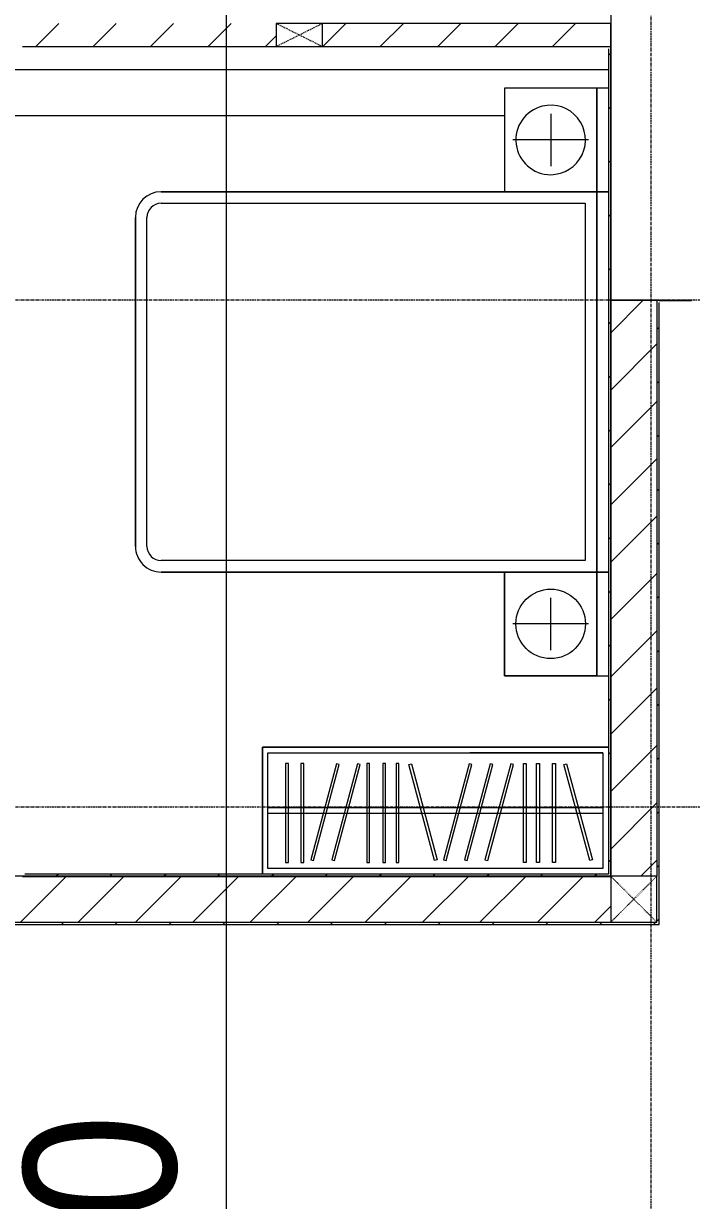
# Model space of a CAD drawing. Header units: millimetres. Extents: x 5357 to 201988, y -16345 to 109895.
# Drawn here: x 74633 to 77528, y 35331 to 40437 of the extents above; entities that cross this region are included whole.
import ezdxf

# ---------------------------------------------------------------- set-up
doc = ezdxf.new("R2010")
doc.units = ezdxf.units.MM
doc.linetypes.add('Dash', pattern=[6, 3, -3])
doc.linetypes.add('Grid Line', pattern=[22.225, 12.7, -3.175, 3.175, -3.175])
for name, color, linetype, lineweight in [('0-1', 7, 'Continuous', 5), ('A-ANNO-DIMS', 211, 'Continuous', 9), ('A-ANNO-DIMS-220', 211, 'Continuous', 9), ('A-FLOR', 192, 'Continuous', 9), ('A-WALL', 113, 'Continuous', 9), ('A-WALL-1', 9, 'Continuous', 18), ('A-WALL-2', 53, 'Continuous', 9), ('A-WALL-4', 113, 'Continuous', 18), ('A-WALL-PATT-1', 10, 'Continuous', 9), ('A-WALL-PATT-2', 53, 'Continuous', 9), ('A-WALL-PATT-3', 111, 'Continuous', 9), ('I-FURN-1', 53, 'Continuous', 9), ('I-WALL-1', 9, 'Continuous', 18), ('I-WALL-3', 2, 'Continuous', 18), ('S-COLS', 52, 'Continuous', 9), ('S-COLS-2', 9, 'Continuous', 18), ('S-COLS-4', 53, 'Continuous', 9), ('S-COLS-5', 52, 'Continuous', 18), ('S-COLS-HDLN', 52, 'Dash', 9), ('S-COLS-HDLN-1', 53, 'Dash', 9), ('S-GRID-1', 1, 'Grid Line', 9), ('S-STRS', 31, 'Continuous', 9)]:
    doc.layers.add(name, color=color, linetype=linetype, lineweight=lineweight)
doc.styles.add('Arial_4', font='arial_0.ttf', dxfattribs={"width": 0.9, "height": 659.9999999999999})
doc.dimstyles.new('1_Dim_chi_tiet_khu_đất_2', dxfattribs={"dimscale": 304.8, "dimtxt": 673.3712039716003, "dimasz": 0.8661417322834646, "dimexe": 0.7217847769028871, "dimexo": 0.0625, "dimgap": 0.07217847769028872, "dimtad": 1, "dimdec": 0, "dimrnd": 5, "dimzin": 0, "dimdsep": 46, "dimtxsty": 'Arial_4', "dimblk1": 'OBLIQUE', "dimblk2": 'OBLIQUE', "dimsah": 1, "dimcen": 0.09, "dimdle": 0.7217847769028871, "dimazin": 0, "dimtfac": 1, "dimtdec": 4, "dimtix": 1, "dimtmove": 0, "dimatfit": 3, "dimfxl": 2.165354330708662, "dimfxlon": 1, "dimtvp": 1, "dimtolj": 1, "dimtzin": 0, "dimarcsym": 2})
pattern_1 = [(45, (0, 0), (-124.4507934888324, 124.4507934888324), [])]
pattern_2 = [(45, (0, 0), (-116.6726188957803, 116.6726188957803), [])]

# ---------------------------------------------------------------- blocks, each defined once
blk = doc.blocks.new('NCV_TKTC_KET CAU_rvt-1-TKCS_MB SÂN ĐƯỜNG NỘI BỘ')
at = {"layer": 'S-COLS-2'}
for p, q in [((77177.56428701674, 40536.93603804456), (77177.56428701669, 39236.93603804456)), ((77177.56428701669, 39236.93603804456), (77527.56428701669, 39236.93603804454))]:
    blk.add_line(p, q, dxfattribs=at)
blk = doc.blocks.new('GIUONG NGU-2TAB-1600x2000 - GIUONG NGU-2TAB-1600x2000-V56-TKCS_MB SÂN ĐƯỜNG NỘI BỘ')
at = {"layer": 'I-FURN-1'}
for p, q in [((8.499999999999963, 0), (8.499999999999963, -50.00000000000059)), ((458.5, -50.00000000000059), (458.5, 0)), ((458.5, 0), (458.5, -50.00000000000059)), ((2108.166666665836, -50.00000000000059), (2108.166666665836, 0)), ((458.5, -50.00000000000014), (8.499999999999963, -50.00000000000014)), ((8.499999999999963, -50.00000000000014), (8.499999999999963, -450.3333333330501)), ((8.499999999999963, -50.00000000000059), (458.5, -50.00000000000059)), ((458.5, -50.00000000000014), (8.499999999999963, -50.00000000000014)), ((8.499999999999963, -50.00000000000014), (8.499999999999963, -450.3333333330501)), ((458.5, -450.3333333330501), (458.5, -50.00000000000014)), ((2108.166666665836, -50), (458.5, -50)), ((458.5, -50), (458.5, -1938.888888888945)), ((458.5, -50.00000000000059), (2108.166666665836, -50.00000000000059)), ((458.5, -1938.888888888944), (458.5, -50)), ((458.5, -450.3333333330501), (458.5, -50.00000000000014)), ((458.5, -50.00000000000014), (2108.166666665836, -50.00000000000014)), ((2108.166666665836, -3.976152740392536e-13), (2108.166666665836, -50.00000000000097)), ((2558.166666665836, -50.00000000000691), (2108.166666665836, -50.00000000000691)), ((2108.166666665836, -50.00000000000691), (2108.166666665836, -450.3333333330568)), ((2108.166666665836, -1938.888888888945), (2108.166666665836, -50)), ((2108.166666665836, -50.00000000000097), (2558.166666665836, -50.00000000000103)), ((2108.166666665836, -50.00000000000014), (2558.166666665836, -50.00000000000014)), ((2108.166666665836, -450.3333333330501), (2108.166666665836, -50.00000000000014)), ((2108.166666665836, -50.00000000000014), (2108.166666665836, -1938.888888888945)), ((2558.166666665836, -50.00000000000103), (2558.166666665836, -4.568345701727594e-13)), ((2558.166666665836, -450.3333333330568), (2558.166666665836, -50.00000000000691)), ((2558.166666665836, -50.00000000000014), (2558.166666665836, -450.3333333330501)), ((233.4999999999997, -86.83333333319109), (233.4999999999997, -413.4999999998583)), ((508.4999999999999, -100), (2058.166666665836, -100)), ((508.5, -1938.888888888945), (508.5, -100)), ((2058.166666665836, -100), (2058.166666665836, -1938.888888888945)), ((2333.166666665836, -86.83333333319109), (2333.166666665836, -413.4999999998585)), ((120.1666666666667, -250.1666666665248), (346.8333333333335, -250.1666666665248)), ((2446.499999999169, -250.1666666665249), (2219.833333332503, -250.1666666665249)), ((8.499999999999963, -450.3333333330501), (458.5, -450.3333333330501)), ((8.499999999999963, -450.3333333330501), (458.5, -450.3333333330501)), ((2108.166666665836, -450.3333333330568), (2558.166666665836, -450.3333333330568)), ((2558.166666665836, -450.3333333330501), (2108.166666665836, -450.3333333330501)), ((1997.055555554781, -2000.000000000001), (569.6111111110562, -2000.000000000001)), ((569.6111111110558, -2050), (1997.055555554781, -2050)), ((1997.055555554781, -2050), (569.6111111110562, -2050))]:
    blk.add_line(p, q, dxfattribs=at)
blk.add_circle((2333.166666665836, -250.1666666665249), 150.6983885299027, dxfattribs=at)
for centre, radius, start, end in [((233.4999999999997, -250.1666666665248), 150.6983885299029, 359.9999999999996, 193.8461538461536), ((233.4999999999997, -250.1666666665248), 150.6983885299028, 193.998975001375, 359.9999999999993), ((569.6111111110558, -1938.888888888945), 111.1111111110562, 179.9999999999995, 269.9999999999992), ((569.6111111110558, -1938.888888888945), 111.111111111056, 179.9999999999997, 269.9999999999994), ((569.6111111110558, -1938.888888888945), 61.11111111105601, 180.0000000000003, 269.9999999999996), ((1997.055555554781, -1938.888888888945), 111.1111111110551, 269.9999999999989, 359.9999999999996), ((1997.055555554781, -1938.888888888945), 61.11111111105583, 269.9999999999996, 2.131781232319585e-13), ((1997.055555554781, -1938.888888888945), 111.1111111110555, 269.9999999999996, 1.78111062161957e-13)]:
    blk.add_arc(centre, radius, start, end, dxfattribs=at)
blk = doc.blocks.new('TU QUAN AO-SUITE ROOM_3 - TU QUAN AO-SUITE ROOM_3-V57-TKCS_MB SÂN ĐƯỜNG NỘI BỘ')
at = {"layer": 'I-FURN-1'}
for p, q in [((-550.0000000000174, 1.895017476272187e-12), (-550.0000000000174, -1499.999999999998)), ((-550.0000000000141, -1499.999999999998), (-550.0000000000141, 1.895017476272187e-12)), ((-550.0000000000174, -24.0000000000336), (-550.0000000000174, -576.0000000000164)), ((-526.0000000000172, -23.99999999999783), (-24.0000000000204, -23.99999999999783)), ((-526.0000000000172, -1475.999999999998), (-526.0000000000172, -23.99999999999779)), ((-526.0000000000172, -23.99999999999783), (-526.0000000000172, -600.0000000000068)), ((-287.0000000000171, -23.99999999999783), (-287.0000000000171, -576.0000000000027)), ((-263.0000000000171, -23.99999999999783), (-263.0000000000171, -576.0000000000025)), ((-24.0000000000204, -23.99999999999783), (-24.0000000000204, -1475.999999999998)), ((-478.3435582664688, -181.0864628878648), (-61.34979674230582, -69.35332123865253)), ((-58.24396820106763, -80.9444311541176), (-475.2377297252308, -192.6775728033299)), ((-61.34979674230573, -69.3533212386525), (-58.24396820106763, -80.9444311541176)), ((-475.2377297252309, -192.67757280333), (-478.3435582664688, -181.0864628878648)), ((-480.0661665104504, -229.6534940955939), (-50.06616651045037, -229.6534940955939)), ((-480.0661665104504, -241.653494095593), (-480.0661665104504, -229.6534940955939)), ((-50.06616651045037, -241.653494095593), (-480.0661665104504, -241.653494095593)), ((-50.06616651045037, -229.6534940955939), (-50.06616651045037, -241.653494095593)), ((-480.0661665104499, -299.2163805990841), (-50.06616651044983, -299.2163805990841)), ((-480.0661665104499, -311.2163805990833), (-480.0661665104499, -299.2163805990841)), ((-50.06616651044983, -299.2163805990841), (-50.06616651044983, -311.2163805990833)), ((-50.06616651044983, -311.2163805990833), (-480.0661665104499, -311.2163805990833)), ((-480.0661665104499, -356.4123598667921), (-50.06616651044983, -356.4123598667921)), ((-480.0661665104499, -368.4123598667913), (-480.0661665104499, -356.4123598667921)), ((-50.06616651044983, -356.4123598667921), (-50.06616651044983, -368.4123598667913)), ((-50.06616651044983, -368.4123598667913), (-480.0661665104499, -368.4123598667913)), ((-475.2377297252301, -411.5460011024029), (-478.3435582664678, -423.1371110178674)), ((-478.3435582664678, -423.1371110178674), (-61.34979674230487, -534.870252667078)), ((-58.24396820106715, -523.2791427516134), (-475.2377297252301, -411.5460011024029)), ((-475.2377297252273, -500.3224271966754), (-478.3435582664652, -511.9135371121405)), ((-58.24396820106431, -612.0555688458861), (-475.2377297252273, -500.3224271966754)), ((-478.3435582664652, -511.9135371121405), (-61.34979674230203, -623.646678761351)), ((-61.34979674230495, -534.870252667078), (-58.24396820106715, -523.2791427516134)), ((-526.0000000000172, -1475.999999999998), (-526.0000000000172, -600.0000000000068)), ((-475.2377297252273, -591.5268327170545), (-478.3435582664653, -603.1179426325201)), ((-478.3435582664653, -603.1179426325201), (-61.34979674230237, -714.8510842817311)), ((-58.24396820106431, -703.2599743662654), (-475.2377297252273, -591.5268327170545)), ((-287.0000000000171, -576.0000000000028), (-287.0000000000171, -1475.999999999998)), ((-263.0000000000171, -576.0000000000025), (-263.0000000000171, -1475.999999999998)), ((-61.34979674230209, -623.646678761351), (-58.24396820106431, -612.0555688458861)), ((-61.34979674230235, -714.8510842817311), (-58.24396820106431, -703.2599743662654)), ((-478.343558266467, -853.8628889821379), (-61.34979674230447, -742.1297473329256)), ((-58.24396820106675, -753.72085724839), (-475.2377297252294, -865.4539988976024)), ((-61.34979674230447, -742.1297473329256), (-58.24396820106675, -753.72085724839)), ((-475.2377297252293, -865.4539988976024), (-478.3435582664671, -853.8628889821377)), ((-480.0661665104489, -908.5876401332121), (-480.0661665104489, -920.5876401332137)), ((-480.0661665104489, -908.5876401332121), (-480.0661665104489, -920.5876401332137)), ((-50.06616651044881, -908.5876401332121), (-480.0661665104489, -908.5876401332121)), ((-50.06616651044881, -920.5876401332137), (-50.06616651044881, -908.5876401332121)), ((-480.0661665104489, -920.5876401332137), (-50.06616651044881, -920.5876401332137)), ((-480.0661665104489, -965.7836194009202), (-480.0661665104489, -977.7836194009212)), ((-480.0661665104489, -965.7836194009202), (-480.0661665104489, -977.7836194009212)), ((-50.06616651044881, -965.7836194009202), (-480.0661665104489, -965.7836194009202)), ((-50.06616651044881, -977.7836194009212), (-50.06616651044881, -965.7836194009202)), ((-480.0661665104489, -977.7836194009212), (-50.06616651044881, -977.7836194009212)), ((-480.0661665104489, -1035.346505904411), (-480.0661665104489, -1047.346505904412)), ((-480.0661665104489, -1035.346505904411), (-480.0661665104489, -1047.346505904412)), ((-50.06616651044881, -1035.346505904411), (-480.0661665104489, -1035.346505904411)), ((-480.0661665104489, -1047.346505904412), (-50.06616651044881, -1047.346505904412)), ((-50.06616651044881, -1047.346505904412), (-50.06616651044881, -1035.346505904411)), ((-475.237729725228, -1075.322427196675), (-478.3435582664659, -1086.913537112141)), ((-478.3435582664659, -1086.913537112141), (-61.34979674230305, -1198.646678761351)), ((-58.24396820106512, -1187.055568845886), (-475.237729725228, -1075.322427196675)), ((-475.2377297252281, -1166.526832717054), (-478.3435582664661, -1178.11794263252)), ((-58.24396820106512, -1278.259974366265), (-475.2377297252281, -1166.526832717054)), ((-478.3435582664661, -1178.11794263252), (-61.34979674230318, -1289.851084281731)), ((-61.34979674230311, -1198.646678761351), (-58.24396820106512, -1187.055568845886)), ((-480.0661665104475, -1320.464418822158), (-480.0661665104475, -1332.464418822158)), ((-480.0661665104475, -1320.464418822158), (-480.0661665104475, -1332.464418822158)), ((-50.06616651044746, -1320.464418822158), (-480.0661665104475, -1320.464418822158)), ((-61.34979674230324, -1289.851084281731), (-58.24396820106512, -1278.259974366265)), ((-50.06616651044746, -1332.464418822158), (-50.06616651044746, -1320.464418822158)), ((-480.0661665104475, -1332.464418822158), (-50.06616651044746, -1332.464418822158)), ((-480.0661665104475, -1386.935692245831), (-480.0661665104475, -1398.935692245831)), ((-480.0661665104475, -1386.935692245831), (-480.0661665104475, -1398.935692245831)), ((-50.06616651044746, -1386.935692245831), (-480.0661665104475, -1386.935692245831)), ((-480.0661665104475, -1398.935692245831), (-50.06616651044746, -1398.935692245831)), ((-50.06616651044746, -1398.935692245831), (-50.06616651044746, -1386.935692245831)), ((-24.0000000000204, -1475.999999999998), (-526.0000000000172, -1475.999999999998)), ((-550.0000000000174, -1499.999999999998), (0, -1499.999999999998)), ((-6.767919558114955e-14, -1499.999999999998), (-550.0000000000141, -1499.999999999998))]:
    blk.add_line(p, q, dxfattribs=at)
blk = doc.blocks.new('G1_SOF - BO TRU - 100x200-V106-TKCS_MB SÂN ĐƯỜNG NỘI BỘ')
at = {"layer": 'S-COLS-2'}
for p, q in [((49.99999999999984, 100), (-50.00000000000015, 100)), ((-50.00000000000015, 100), (-50.00000000000015, -99.99999999999994)), ((49.99999999999984, -99.99999999999994), (49.99999999999984, 100)), ((-50.00000000000015, -99.99999999999994), (49.99999999999984, -99.99999999999994))]:
    blk.add_line(p, q, dxfattribs=at)
at = {"layer": 'S-COLS-HDLN-1'}
for p, q in [((49.99999999999986, 99.99999999999996), (-49.99999999999925, -100.0000000000009)), ((-50.00000000000006, 99.99999999999889), (50.00000000000053, -100.0000000000001))]:
    blk.add_line(p, q, dxfattribs=at)
blk = doc.blocks.new('NCV_TKTC_TANG 1_rvt-1-TKCS_MB SÂN ĐƯỜNG NỘI BỘ')
at = {"layer": 'A-WALL-PATT-1'}
h = blk.add_hatch(dxfattribs=at)
h.set_pattern_fill('FP_1', color=256, style=0, pattern_type=2)
h.set_pattern_definition(pattern_1)
h.paths.add_polyline_path([(72504.48736393932, 40336.93603804138), (72677.552392986, 40336.93603804138), (72677.552392986, 40436.93603804538), (72427.56428701655, 40436.93603804538), (72427.56428701655, 40336.93603804138)])
h.paths.add_polyline_path([(73527.55239298574, 40336.93603804138), (73727.552392986, 40336.93603804531), (73727.552392986, 40436.93603804532), (73477.55239298604, 40436.93603804538), (73477.55239298604, 40336.93683097454), (73517.55239298764, 40336.93603804138)])
h.paths.add_polyline_path([(77177.56428701662, 40336.93603804526), (77177.56428701653, 40436.93603804532), (75927.88106200827, 40436.93603804532), (75927.88106200827, 40336.93603804526), (77077.5642870161, 40336.93603804526)])
h.paths.add_polyline_path([(75562.4066559235, 40336.93603804526), (75727.88106200824, 40336.93603804526), (75727.88106200824, 40436.93603804532), (74627.552392986, 40436.93603804538), (74627.56428701659, 40336.93603804531), (75315.06428701719, 40336.93603804531)])
at = {"layer": 'A-WALL-PATT-2'}
h = blk.add_hatch(dxfattribs=at)
h.set_pattern_fill('FP_2', color=256, style=0, pattern_type=2)
h.set_pattern_definition(pattern_2)
h.paths.add_polyline_path([(77177.56428701662, 36746.9360380453), (77177.56428701662, 40326.93603804528), (77167.5642870168, 40326.93603804528), (77168.41793176209, 36746.9360380453)])
h = blk.add_hatch(dxfattribs=at)
h.set_pattern_fill('FP_2', color=256, style=0, pattern_type=2)
h.set_pattern_definition(pattern_2)
h.paths.add_polyline_path([(77165.95783259612, 36737.78968279061), (77177.56428701662, 36737.78968279061), (77177.56428701662, 36746.9360380453), (74627.56428701658, 36746.93603804533), (74628.41793176196, 36737.78968279061), (77102.56428701647, 36737.78968279061)])
at = {"layer": 'A-WALL-1'}
for p, q in [((77177.89295603886, 40436.93603804525), (77177.56428701653, 40436.93603804525)), ((77177.89295603886, 40336.93603804525), (77177.89295603886, 40436.93603804525)), ((77177.56428701653, 40336.93603804525), (77177.89295603886, 40336.93603804525))]:
    blk.add_line(p, q, dxfattribs=at)
at = {"layer": 'A-WALL-2'}
for p, q in [((77177.56428701653, 40436.93603804525), (75927.88106200818, 40436.93603804526)), ((74627.55239298592, 40336.93603804529), (75727.88106200815, 40336.93603804527)), ((75927.88106200815, 40336.93603804527), (77177.56428701653, 40336.93603804525))]:
    blk.add_line(p, q, dxfattribs=at)
at = {"layer": 'I-WALL-1'}
for p, q in [((77167.56428701653, 40326.93603804525), (77167.56428701653, 36746.93603804526)), ((77177.56428701653, 36746.93603804526), (77177.56428701653, 40326.93603804525)), ((74627.56428701663, 36736.93603804529), (77177.56428701653, 36736.93603804526)), ((77167.56428701653, 36746.93603804526), (74637.56428701663, 36746.93603804529)), ((77177.56428701653, 36737.78968279056), (77177.56428701653, 36746.93603804526))]:
    blk.add_line(p, q, dxfattribs=at)
at = {"layer": 'I-FURN-1'}
for name, p, rotation in [('GIUONG NGU-2TAB-1600x2000 - GIUONG NGU-2TAB-1600x2000-V56-TKCS_MB SÂN ĐƯỜNG NỘI BỘ', (77167.56428701653, 40165.4360380459), 269.9999999999999), ('TU QUAN AO-SUITE ROOM_3 - TU QUAN AO-SUITE ROOM_3-V57-TKCS_MB SÂN ĐƯỜNG NỘI BỘ', (77167.56428701653, 36746.93603804525), 269.9999999999993)]:
    blk.add_blockref(name, p, dxfattribs=dict(at, rotation=rotation))
at = {"layer": 'S-COLS-4', "rotation": 269.9999999999989}
blk.add_blockref('G1_SOF - BO TRU - 100x200-V106-TKCS_MB SÂN ĐƯỜNG NỘI BỘ', (75827.88106200816, 40386.93603804525), dxfattribs=at)
blk = doc.blocks.new('G1_SOF - BO TRU - 200x200-V991-TKCS_MB SÂN ĐƯỜNG NỘI BỘ')
at = {"layer": 'S-COLS-5'}
for p, q in [((99.99999999999984, 100), (-100.0000000000001, 100)), ((-100.0000000000001, 100), (-100.0000000000001, -99.99999999999994)), ((99.99999999999984, -99.99999999999994), (99.99999999999984, 100)), ((-100.0000000000001, -99.99999999999994), (99.99999999999984, -99.99999999999994))]:
    blk.add_line(p, q, dxfattribs=at)
at = {"layer": 'S-COLS-HDLN'}
for p, q in [((100, 99.9999999999998), (-99.9999999999994, -100.0000000000006)), ((-100.0000000000001, 99.99999999999922), (100.0000000000004, -100.0000000000001))]:
    blk.add_line(p, q, dxfattribs=at)
blk = doc.blocks.new('DIMBLOCK40-TKCS_MB SÂN ĐƯỜNG NỘI BỘ')
at = {"layer": 'A-ANNO-DIMS-220'}
for p, q in [((75511.98631269624, 24317.36286042128), (75511.98631269629, 44757.36286042103)), ((74851.9863126963, 44537.36286042103), (75731.98631269629, 44537.36286042103)), ((75511.9863126963, 44537.36286042103), (74851.9863126963, 44537.36286042103)), ((74851.98631269626, 24537.36286042127), (75731.98631269624, 24537.36286042127)), ((75511.98631269626, 24537.36286042127), (74851.98631269626, 24537.36286042127))]:
    blk.add_line(p, q, dxfattribs=at)
at = {"layer": 'A-ANNO-DIMS-220', "lineweight": 25}
for p, q in [((75511.98631269629, 44537.36286042103), (75379.9863126963, 44669.36286042103)), ((75511.98631269629, 44537.36286042103), (75643.98631269629, 44405.36286042102)), ((75511.98631269624, 24537.36286042127), (75379.98631269626, 24669.36286042127)), ((75511.98631269624, 24537.36286042127), (75643.98631269624, 24405.36286042127))]:
    blk.add_line(p, q, dxfattribs=at)
at = {"layer": 'A-ANNO-DIMS-220', "color": 0, "insert": (74633.15472999688, 33397.81159216152), "char_height": 659.9999999999999, "width": 2734.923043823115, "attachment_point": 1, "rotation": 90, "line_spacing_factor": 0.9417779076525878, "style": 'Arial_4'}
blk.add_mtext('20000', dxfattribs=at)
blk = doc.blocks.new('_Oblique')
at = {"color": 0, "linetype": 'ByBlock', "lineweight": -2}
blk.add_line((-0.5, -0.5), (0.5, 0.5), dxfattribs=at)

msp = doc.modelspace()

# ---------------------------------------------------------------- hatches: boundary and pattern name
at = {"layer": 'A-WALL-PATT-3'}
h = msp.add_hatch(dxfattribs=at)
h.set_pattern_fill('FP_1', color=256, style=0, pattern_type=2)
h.set_pattern_definition(pattern_1)
h.paths.add_polyline_path([(77361.82689401341, 36737.78968279059), (77377.56428701678, 36737.78968279059), (77377.56428701678, 39236.93603804457), (77177.56428701662, 39236.93603804457), (77177.56428701662, 36737.78968279061), (77321.07205490611, 36737.78968279061)])
h = msp.add_hatch(dxfattribs=at)
h.set_pattern_fill('FP_2', color=256, style=0, pattern_type=2)
h.set_pattern_definition(pattern_2)
h.paths.add_polyline_path([(77377.56428701678, 36527.7896827906), (77387.56428701676, 36528.3381752481), (77387.56428701676, 39236.93603804457), (77377.56428701678, 39235.69174785647), (77377.56428701678, 36537.7896827906)])
h = msp.add_hatch(dxfattribs=at)
h.set_pattern_fill('FP_1', color=256, style=0, pattern_type=2)
h.set_pattern_definition(pattern_1)
h.paths.add_polyline_path([(73365.66643106307, 36537.7896827906), (77177.56428701662, 36537.7896827906), (77175.88983001617, 36737.78968279061), (73277.56428701653, 36736.9360380453), (73277.56428701653, 36537.7896827906), (73322.49930469714, 36537.7896827906)])
h.paths.add_polyline_path([(69510.24376253835, 36537.7896827906), (70987.56428701634, 36537.7896827906), (70987.56428701634, 36737.78968279061), (69252.56428701636, 36737.78968279061), (69252.56428701636, 36537.78968279062), (69268.56975220884, 36537.78968279062)])
h.paths.add_polyline_path([(72536.32520923093, 36537.78968279062), (73077.5642870165, 36537.78968279062), (73077.56428701652, 36737.78968279061), (72077.56428701633, 36736.93603804531), (72077.5911093897, 36537.78968279062), (72327.56428701649, 36537.78968279062)])
h = msp.add_hatch(dxfattribs=at)
h.set_pattern_fill('FP_2', color=256, style=0, pattern_type=2)
h.set_pattern_definition(pattern_2)
h.paths.add_polyline_path([(77296.34895153878, 36527.7896827906), (77377.56428701678, 36527.7896827906), (77377.56428701678, 36537.7896827906), (73177.56428701649, 36537.7896827906), (73177.56428701649, 36527.7896827906), (77258.0017040348, 36527.7896827906)])

# ---------------------------------------------------------------- linework, layer by layer
at = {"layer": 'A-FLOR'}
msp.add_line((77387.56428701668, 39235.69174785643), (77527.5642870167, 39235.69174785643), dxfattribs=at)
at = {"layer": 'A-WALL'}
for p, q in [((74487.51475974475, 40236.93603804456), (77167.56428701653, 40236.93603804455)), ((76717.23095368347, 40036.93603804455), (73627.55239298595, 40036.93603804456))]:
    msp.add_line(p, q, dxfattribs=at)
at = {"layer": 'A-WALL-4'}
for p, q in [((77177.56428701669, 39236.93603804454), (77177.56428701668, 36737.78968279056)), ((77377.56428701669, 39236.93603804454), (77177.56428701669, 39236.93603804454)), ((77177.56428701668, 36737.78968279056), (73277.56428701644, 36737.78968279057)), ((73277.56428701644, 36537.78968279058), (77177.56428701668, 36537.78968279056))]:
    msp.add_line(p, q, dxfattribs=at)
at = {"layer": 'I-WALL-3'}
for p, q in [((77387.56428701668, 39236.93603804524), (77377.56428701668, 39236.93603804524)), ((77377.56428701668, 39236.93603804524), (77377.56428701668, 36737.78968279055)), ((77387.56428701666, 36527.78968279056), (77387.56428701668, 39226.93603804524)), ((73187.56428701642, 36527.78968279057), (77387.56428701666, 36527.78968279056))]:
    msp.add_line(p, q, dxfattribs=at)
at = {"layer": 'S-GRID-1'}
for p, q in [((77352.56428701628, 20960.60739034451), (77352.56428701637, 80482.73377850557)), ((131551.7912712216, 39236.93603804507), (29351.79127122154, 39236.93603804541)), ((131551.7912712216, 37036.93603804507), (29351.79127122154, 37036.9360380454))]:
    msp.add_line(p, q, dxfattribs=at)
at = {"layer": 'S-STRS'}
msp.add_line((77177.56428701669, 40326.93603804523), (77177.56428701669, 40336.93603804522), dxfattribs=at)

# ---------------------------------------------------------------- block references
at = {"layer": '0-1'}
for name in ['NCV_TKTC_KET CAU_rvt-1-TKCS_MB SÂN ĐƯỜNG NỘI BỘ', 'NCV_TKTC_TANG 1_rvt-1-TKCS_MB SÂN ĐƯỜNG NỘI BỘ']:
    msp.add_blockref(name, (0, 0), dxfattribs=at)
at = {"layer": 'S-COLS'}
msp.add_blockref('G1_SOF - BO TRU - 200x200-V991-TKCS_MB SÂN ĐƯỜNG NỘI BỘ', (77277.56428701669, 36637.78968279056), dxfattribs=at)

# ---------------------------------------------------------------- dimensions: what is measured, and where the dimension line sits
at = {"layer": 'A-ANNO-DIMS'}
dim = msp.add_linear_dim(base=(75511.98631269633, 44537.36286042105), p1=(74851.98631269626, 24537.36286042127), p2=(74851.9863126963, 44537.36286042103), angle=89.99999999999991, dimstyle='1_Dim_chi_tiet_khu_đất_2', override={"dimpost": '<>', "dimfxl": 19999.99999999976}, dxfattribs=at)
dim.commit()
dim.dimension.update_dxf_attribs({"geometry": 'DIMBLOCK40-TKCS_MB SÂN ĐƯỜNG NỘI BỘ', "text_midpoint": (75153.00813883854, 34537.36286042113)})

doc.saveas('drawing.dxf')
